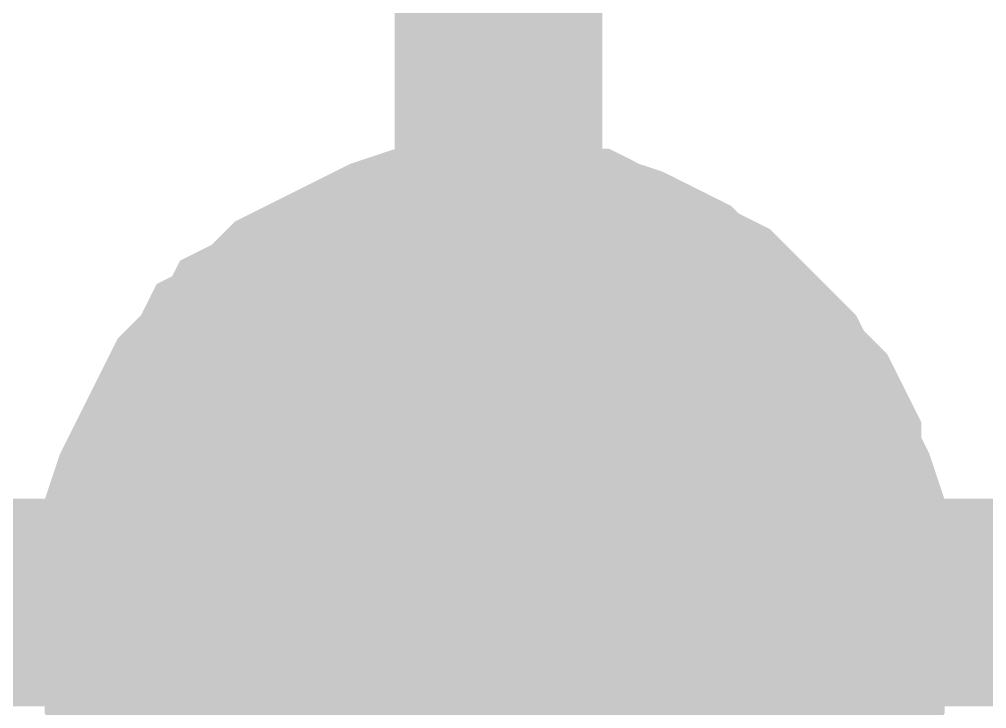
# Model space of a CAD drawing. Header units: inches. Extents: x 0 to 22.3, y 0 to 15.7.
# Drawn here: x 7.1732 to 7.2281, y 10.8934 to 10.9325 of the extents above; entities that cross this region are included whole.
import ezdxf

# ---------------------------------------------------------------- set-up
doc = ezdxf.new("R2010")
doc.units = ezdxf.units.IN
doc.header["$MEASUREMENT"] = 0
doc.layers.add('Sheet', color=255, linetype='Continuous')

msp = doc.modelspace()

# ---------------------------------------------------------------- linework, layer by layer
at = {"layer": 'Sheet'}
for points in [[(8.200272, 10.969668, 0.0118, 0.0118, 0), (8.200272, 10.899389, 0.0118, 0.0118, 0), (7.200379, 10.899389, 0.0118, 0.0118, 0), (6.200044, 10.899389, 0.0118, 0.0118, 0), (5.200151, 10.899389, 0.0118, 0.0118, 0), (4.200258, 10.899389, 0.0118, 0.0118, 0), (3.200365, 10.899389, 0.0118, 0.0118, 0), (2.20003, 10.899389, 0.0118, 0.0118, 0), (1.400381, 10.899389, 0.0118, 0.0118, 0), (1.400381, 11.399296, 0.0118, 0.0118, 0), (1.100236, 11.399296, 0.0118, 0.0118, 0)], [(7.200379, 11.099617, 0.0118, 0.0118, 0), (7.200379, 10.899389, 0.0118, 0.0118, 0)], [(7.180045, 10.899389, 0.0118, 0.0118, 0), (7.180045, 10.900273, 0.0118, 0.0118, 0), (7.180045, 10.901599, 0.0118, 0.0118, 0), (7.180487, 10.902483, 0.0118, 0.0118, 0), (7.180487, 10.903367, 0.0118, 0.0118, 0), (7.180487, 10.904251, 0.0118, 0.0118, 0), (7.180929, 10.905577, 0.0118, 0.0118, 0), (7.181371, 10.906461, 0.0118, 0.0118, 0), (7.181813, 10.907345, 0.0118, 0.0118, 0), (7.182255, 10.908229, 0.0118, 0.0118, 0), (7.182697, 10.909113, 0.0118, 0.0118, 0), (7.183139, 10.909997, 0.0118, 0.0118, 0), (7.183581, 10.910881, 0.0118, 0.0118, 0), (7.184023, 10.911323, 0.0118, 0.0118, 0), (7.184907, 10.912207, 0.0118, 0.0118, 0), (7.185349, 10.913091, 0.0118, 0.0118, 0), (7.186233, 10.913533, 0.0118, 0.0118, 0), (7.186675, 10.914417, 0.0118, 0.0118, 0), (7.187559, 10.914859, 0.0118, 0.0118, 0), (7.188444, 10.915743, 0.0118, 0.0118, 0), (7.188886, 10.916185, 0.0118, 0.0118, 0), (7.18977, 10.916627, 0.0118, 0.0118, 0), (7.190654, 10.917069, 0.0118, 0.0118, 0), (7.191538, 10.917511, 0.0118, 0.0118, 0), (7.192422, 10.917953, 0.0118, 0.0118, 0), (7.193306, 10.918395, 0.0118, 0.0118, 0), (7.19419, 10.918837, 0.0118, 0.0118, 0), (7.195516, 10.919279, 0.0118, 0.0118, 0), (7.1964, 10.919279, 0.0118, 0.0118, 0), (7.197284, 10.919279, 0.0118, 0.0118, 0), (7.198168, 10.919721, 0.0118, 0.0118, 0), (7.199495, 10.919721, 0.0118, 0.0118, 0), (7.200379, 10.919721, 0.0118, 0.0118, 0)], [(7.180045, 10.899389, 0.0118, 0.0118, 0), (7.180045, 10.900273, 0.0118, 0.0118, 0), (7.180045, 10.901599, 0.0118, 0.0118, 0), (7.180487, 10.902483, 0.0118, 0.0118, 0), (7.180487, 10.903367, 0.0118, 0.0118, 0), (7.180487, 10.904251, 0.0118, 0.0118, 0), (7.180929, 10.905577, 0.0118, 0.0118, 0), (7.181371, 10.906461, 0.0118, 0.0118, 0), (7.181813, 10.907345, 0.0118, 0.0118, 0), (7.182255, 10.908229, 0.0118, 0.0118, 0), (7.182697, 10.909113, 0.0118, 0.0118, 0), (7.183139, 10.909997, 0.0118, 0.0118, 0), (7.183581, 10.910881, 0.0118, 0.0118, 0), (7.184023, 10.911323, 0.0118, 0.0118, 0), (7.184907, 10.912207, 0.0118, 0.0118, 0), (7.185349, 10.913091, 0.0118, 0.0118, 0), (7.186233, 10.913533, 0.0118, 0.0118, 0), (7.186675, 10.914417, 0.0118, 0.0118, 0), (7.187559, 10.914859, 0.0118, 0.0118, 0), (7.188444, 10.915743, 0.0118, 0.0118, 0), (7.188886, 10.916185, 0.0118, 0.0118, 0), (7.18977, 10.916627, 0.0118, 0.0118, 0), (7.190654, 10.917069, 0.0118, 0.0118, 0), (7.191538, 10.917511, 0.0118, 0.0118, 0), (7.192422, 10.917953, 0.0118, 0.0118, 0), (7.193306, 10.918395, 0.0118, 0.0118, 0), (7.19419, 10.918837, 0.0118, 0.0118, 0), (7.195516, 10.919279, 0.0118, 0.0118, 0), (7.1964, 10.919279, 0.0118, 0.0118, 0), (7.197284, 10.919279, 0.0118, 0.0118, 0), (7.198168, 10.919721, 0.0118, 0.0118, 0), (7.199495, 10.919721, 0.0118, 0.0118, 0), (7.200379, 10.919721, 0.0118, 0.0118, 0)], [(7.180045, 10.899389, 0.0118, 0.0118, 0), (7.180045, 10.900273, 0.0118, 0.0118, 0), (7.180045, 10.901599, 0.0118, 0.0118, 0), (7.180487, 10.902483, 0.0118, 0.0118, 0), (7.180487, 10.903367, 0.0118, 0.0118, 0), (7.180487, 10.904251, 0.0118, 0.0118, 0), (7.180929, 10.905577, 0.0118, 0.0118, 0), (7.181371, 10.906461, 0.0118, 0.0118, 0), (7.181813, 10.907345, 0.0118, 0.0118, 0), (7.182255, 10.908229, 0.0118, 0.0118, 0), (7.182697, 10.909113, 0.0118, 0.0118, 0), (7.183139, 10.909997, 0.0118, 0.0118, 0), (7.183581, 10.910881, 0.0118, 0.0118, 0), (7.184023, 10.911323, 0.0118, 0.0118, 0), (7.184907, 10.912207, 0.0118, 0.0118, 0), (7.185349, 10.913091, 0.0118, 0.0118, 0), (7.186233, 10.913533, 0.0118, 0.0118, 0), (7.186675, 10.914417, 0.0118, 0.0118, 0), (7.187559, 10.914859, 0.0118, 0.0118, 0), (7.188444, 10.915743, 0.0118, 0.0118, 0), (7.188886, 10.916185, 0.0118, 0.0118, 0), (7.18977, 10.916627, 0.0118, 0.0118, 0), (7.190654, 10.917069, 0.0118, 0.0118, 0), (7.191538, 10.917511, 0.0118, 0.0118, 0), (7.192422, 10.917953, 0.0118, 0.0118, 0), (7.193306, 10.918395, 0.0118, 0.0118, 0), (7.19419, 10.918837, 0.0118, 0.0118, 0), (7.195516, 10.919279, 0.0118, 0.0118, 0), (7.1964, 10.919279, 0.0118, 0.0118, 0), (7.197284, 10.919279, 0.0118, 0.0118, 0), (7.198168, 10.919721, 0.0118, 0.0118, 0), (7.199495, 10.919721, 0.0118, 0.0118, 0), (7.200379, 10.919721, 0.0118, 0.0118, 0)], [(7.180045, 10.899389, 0.0118, 0.0118, 0), (7.180045, 10.900273, 0.0118, 0.0118, 0), (7.180045, 10.901599, 0.0118, 0.0118, 0), (7.180487, 10.902483, 0.0118, 0.0118, 0), (7.180487, 10.903367, 0.0118, 0.0118, 0), (7.180487, 10.904251, 0.0118, 0.0118, 0), (7.180929, 10.905577, 0.0118, 0.0118, 0), (7.181371, 10.906461, 0.0118, 0.0118, 0), (7.181813, 10.907345, 0.0118, 0.0118, 0), (7.182255, 10.908229, 0.0118, 0.0118, 0), (7.182697, 10.909113, 0.0118, 0.0118, 0), (7.183139, 10.909997, 0.0118, 0.0118, 0), (7.183581, 10.910881, 0.0118, 0.0118, 0), (7.184023, 10.911323, 0.0118, 0.0118, 0), (7.184907, 10.912207, 0.0118, 0.0118, 0), (7.185349, 10.913091, 0.0118, 0.0118, 0), (7.186233, 10.913533, 0.0118, 0.0118, 0), (7.186675, 10.914417, 0.0118, 0.0118, 0), (7.187559, 10.914859, 0.0118, 0.0118, 0), (7.188444, 10.915743, 0.0118, 0.0118, 0), (7.188886, 10.916185, 0.0118, 0.0118, 0), (7.18977, 10.916627, 0.0118, 0.0118, 0), (7.190654, 10.917069, 0.0118, 0.0118, 0), (7.191538, 10.917511, 0.0118, 0.0118, 0), (7.192422, 10.917953, 0.0118, 0.0118, 0), (7.193306, 10.918395, 0.0118, 0.0118, 0), (7.19419, 10.918837, 0.0118, 0.0118, 0), (7.195516, 10.919279, 0.0118, 0.0118, 0), (7.1964, 10.919279, 0.0118, 0.0118, 0), (7.197284, 10.919279, 0.0118, 0.0118, 0), (7.198168, 10.919721, 0.0118, 0.0118, 0), (7.199495, 10.919721, 0.0118, 0.0118, 0), (7.200379, 10.919721, 0.0118, 0.0118, 0)], [(7.200379, 10.919721, 0.0118, 0.0118, 0), (7.200379, 10.919721, 0.0118, 0.0118, 0)], [(7.200379, 10.919721, 0.0118, 0.0118, 0), (7.201263, 10.919721, 0.0118, 0.0118, 0), (7.202589, 10.919721, 0.0118, 0.0118, 0), (7.203473, 10.919279, 0.0118, 0.0118, 0), (7.204357, 10.919279, 0.0118, 0.0118, 0), (7.205241, 10.919279, 0.0118, 0.0118, 0), (7.206125, 10.918837, 0.0118, 0.0118, 0), (7.207451, 10.918395, 0.0118, 0.0118, 0), (7.208335, 10.917953, 0.0118, 0.0118, 0), (7.209219, 10.917511, 0.0118, 0.0118, 0), (7.210103, 10.917069, 0.0118, 0.0118, 0), (7.210546, 10.916627, 0.0118, 0.0118, 0), (7.21143, 10.916185, 0.0118, 0.0118, 0), (7.212314, 10.915743, 0.0118, 0.0118, 0), (7.213198, 10.914859, 0.0118, 0.0118, 0), (7.21364, 10.914417, 0.0118, 0.0118, 0), (7.214524, 10.913533, 0.0118, 0.0118, 0), (7.214966, 10.913091, 0.0118, 0.0118, 0), (7.21585, 10.912207, 0.0118, 0.0118, 0), (7.216292, 10.911323, 0.0118, 0.0118, 0), (7.216734, 10.910881, 0.0118, 0.0118, 0), (7.217618, 10.909997, 0.0118, 0.0118, 0), (7.21806, 10.909113, 0.0118, 0.0118, 0), (7.218502, 10.908229, 0.0118, 0.0118, 0), (7.218502, 10.907345, 0.0118, 0.0118, 0), (7.218944, 10.906461, 0.0118, 0.0118, 0), (7.219386, 10.905577, 0.0118, 0.0118, 0), (7.219828, 10.904251, 0.0118, 0.0118, 0), (7.219828, 10.903367, 0.0118, 0.0118, 0), (7.219828, 10.902483, 0.0118, 0.0118, 0), (7.22027, 10.901599, 0.0118, 0.0118, 0), (7.22027, 10.900273, 0.0118, 0.0118, 0), (7.22027, 10.899389, 0.0118, 0.0118, 0)], [(7.200379, 10.919721, 0.0118, 0.0118, 0), (7.200379, 10.919721, 0.0118, 0.0118, 0)], [(7.200379, 10.919721, 0.0118, 0.0118, 0), (7.201263, 10.919721, 0.0118, 0.0118, 0), (7.202589, 10.919721, 0.0118, 0.0118, 0), (7.203473, 10.919279, 0.0118, 0.0118, 0), (7.204357, 10.919279, 0.0118, 0.0118, 0), (7.205241, 10.919279, 0.0118, 0.0118, 0), (7.206125, 10.918837, 0.0118, 0.0118, 0), (7.207451, 10.918395, 0.0118, 0.0118, 0), (7.208335, 10.917953, 0.0118, 0.0118, 0), (7.209219, 10.917511, 0.0118, 0.0118, 0), (7.210103, 10.917069, 0.0118, 0.0118, 0), (7.210546, 10.916627, 0.0118, 0.0118, 0), (7.21143, 10.916185, 0.0118, 0.0118, 0), (7.212314, 10.915743, 0.0118, 0.0118, 0), (7.213198, 10.914859, 0.0118, 0.0118, 0), (7.21364, 10.914417, 0.0118, 0.0118, 0), (7.214524, 10.913533, 0.0118, 0.0118, 0), (7.214966, 10.913091, 0.0118, 0.0118, 0), (7.21585, 10.912207, 0.0118, 0.0118, 0), (7.216292, 10.911323, 0.0118, 0.0118, 0), (7.216734, 10.910881, 0.0118, 0.0118, 0), (7.217618, 10.909997, 0.0118, 0.0118, 0), (7.21806, 10.909113, 0.0118, 0.0118, 0), (7.218502, 10.908229, 0.0118, 0.0118, 0), (7.218502, 10.907345, 0.0118, 0.0118, 0), (7.218944, 10.906461, 0.0118, 0.0118, 0), (7.219386, 10.905577, 0.0118, 0.0118, 0), (7.219828, 10.904251, 0.0118, 0.0118, 0), (7.219828, 10.903367, 0.0118, 0.0118, 0), (7.219828, 10.902483, 0.0118, 0.0118, 0), (7.22027, 10.901599, 0.0118, 0.0118, 0), (7.22027, 10.900273, 0.0118, 0.0118, 0), (7.22027, 10.899389, 0.0118, 0.0118, 0)], [(7.200379, 10.919721, 0.0118, 0.0118, 0), (7.200379, 10.919721, 0.0118, 0.0118, 0)], [(7.200379, 10.919721, 0.0118, 0.0118, 0), (7.201263, 10.919721, 0.0118, 0.0118, 0), (7.202589, 10.919721, 0.0118, 0.0118, 0), (7.203473, 10.919279, 0.0118, 0.0118, 0), (7.204357, 10.919279, 0.0118, 0.0118, 0), (7.205241, 10.919279, 0.0118, 0.0118, 0), (7.206125, 10.918837, 0.0118, 0.0118, 0), (7.207451, 10.918395, 0.0118, 0.0118, 0), (7.208335, 10.917953, 0.0118, 0.0118, 0), (7.209219, 10.917511, 0.0118, 0.0118, 0), (7.210103, 10.917069, 0.0118, 0.0118, 0), (7.210546, 10.916627, 0.0118, 0.0118, 0), (7.21143, 10.916185, 0.0118, 0.0118, 0), (7.212314, 10.915743, 0.0118, 0.0118, 0), (7.213198, 10.914859, 0.0118, 0.0118, 0), (7.21364, 10.914417, 0.0118, 0.0118, 0), (7.214524, 10.913533, 0.0118, 0.0118, 0), (7.214966, 10.913091, 0.0118, 0.0118, 0), (7.21585, 10.912207, 0.0118, 0.0118, 0), (7.216292, 10.911323, 0.0118, 0.0118, 0), (7.216734, 10.910881, 0.0118, 0.0118, 0), (7.217618, 10.909997, 0.0118, 0.0118, 0), (7.21806, 10.909113, 0.0118, 0.0118, 0), (7.218502, 10.908229, 0.0118, 0.0118, 0), (7.218502, 10.907345, 0.0118, 0.0118, 0), (7.218944, 10.906461, 0.0118, 0.0118, 0), (7.219386, 10.905577, 0.0118, 0.0118, 0), (7.219828, 10.904251, 0.0118, 0.0118, 0), (7.219828, 10.903367, 0.0118, 0.0118, 0), (7.219828, 10.902483, 0.0118, 0.0118, 0), (7.22027, 10.901599, 0.0118, 0.0118, 0), (7.22027, 10.900273, 0.0118, 0.0118, 0), (7.22027, 10.899389, 0.0118, 0.0118, 0)], [(7.200379, 10.919721, 0.0118, 0.0118, 0), (7.200379, 10.919721, 0.0118, 0.0118, 0)], [(7.200379, 10.919721, 0.0118, 0.0118, 0), (7.201263, 10.919721, 0.0118, 0.0118, 0), (7.202589, 10.919721, 0.0118, 0.0118, 0), (7.203473, 10.919279, 0.0118, 0.0118, 0), (7.204357, 10.919279, 0.0118, 0.0118, 0), (7.205241, 10.919279, 0.0118, 0.0118, 0), (7.206125, 10.918837, 0.0118, 0.0118, 0), (7.207451, 10.918395, 0.0118, 0.0118, 0), (7.208335, 10.917953, 0.0118, 0.0118, 0), (7.209219, 10.917511, 0.0118, 0.0118, 0), (7.210103, 10.917069, 0.0118, 0.0118, 0), (7.210546, 10.916627, 0.0118, 0.0118, 0), (7.21143, 10.916185, 0.0118, 0.0118, 0), (7.212314, 10.915743, 0.0118, 0.0118, 0), (7.213198, 10.914859, 0.0118, 0.0118, 0), (7.21364, 10.914417, 0.0118, 0.0118, 0), (7.214524, 10.913533, 0.0118, 0.0118, 0), (7.214966, 10.913091, 0.0118, 0.0118, 0), (7.21585, 10.912207, 0.0118, 0.0118, 0), (7.216292, 10.911323, 0.0118, 0.0118, 0), (7.216734, 10.910881, 0.0118, 0.0118, 0), (7.217618, 10.909997, 0.0118, 0.0118, 0), (7.21806, 10.909113, 0.0118, 0.0118, 0), (7.218502, 10.908229, 0.0118, 0.0118, 0), (7.218502, 10.907345, 0.0118, 0.0118, 0), (7.218944, 10.906461, 0.0118, 0.0118, 0), (7.219386, 10.905577, 0.0118, 0.0118, 0), (7.219828, 10.904251, 0.0118, 0.0118, 0), (7.219828, 10.903367, 0.0118, 0.0118, 0), (7.219828, 10.902483, 0.0118, 0.0118, 0), (7.22027, 10.901599, 0.0118, 0.0118, 0), (7.22027, 10.900273, 0.0118, 0.0118, 0), (7.22027, 10.899389, 0.0118, 0.0118, 0)], [(7.180045, 10.899389, 0.0039, 0.0039, 0), (7.180045, 10.900273, 0.0039, 0.0039, 0), (7.180045, 10.901599, 0.0039, 0.0039, 0), (7.180487, 10.902483, 0.0039, 0.0039, 0), (7.180487, 10.903367, 0.0039, 0.0039, 0), (7.180487, 10.904251, 0.0039, 0.0039, 0), (7.180929, 10.905577, 0.0039, 0.0039, 0), (7.181371, 10.906461, 0.0039, 0.0039, 0), (7.181813, 10.907345, 0.0039, 0.0039, 0), (7.182255, 10.908229, 0.0039, 0.0039, 0), (7.182697, 10.909113, 0.0039, 0.0039, 0), (7.183139, 10.909997, 0.0039, 0.0039, 0), (7.183581, 10.910881, 0.0039, 0.0039, 0), (7.184023, 10.911323, 0.0039, 0.0039, 0), (7.184907, 10.912207, 0.0039, 0.0039, 0), (7.185349, 10.913091, 0.0039, 0.0039, 0), (7.186233, 10.913533, 0.0039, 0.0039, 0), (7.186675, 10.914417, 0.0039, 0.0039, 0), (7.187559, 10.914859, 0.0039, 0.0039, 0), (7.188444, 10.915743, 0.0039, 0.0039, 0), (7.188886, 10.916185, 0.0039, 0.0039, 0), (7.18977, 10.916627, 0.0039, 0.0039, 0), (7.190654, 10.917069, 0.0039, 0.0039, 0), (7.191538, 10.917511, 0.0039, 0.0039, 0), (7.192422, 10.917953, 0.0039, 0.0039, 0), (7.193306, 10.918395, 0.0039, 0.0039, 0), (7.19419, 10.918837, 0.0039, 0.0039, 0), (7.195516, 10.919279, 0.0039, 0.0039, 0), (7.1964, 10.919279, 0.0039, 0.0039, 0), (7.197284, 10.919279, 0.0039, 0.0039, 0), (7.198168, 10.919721, 0.0039, 0.0039, 0), (7.199495, 10.919721, 0.0039, 0.0039, 0), (7.200379, 10.919721, 0.0039, 0.0039, 0)], [(7.180045, 10.899389, 0.0039, 0.0039, 0), (7.180045, 10.900273, 0.0039, 0.0039, 0), (7.180045, 10.901599, 0.0039, 0.0039, 0), (7.180487, 10.902483, 0.0039, 0.0039, 0), (7.180487, 10.903367, 0.0039, 0.0039, 0), (7.180487, 10.904251, 0.0039, 0.0039, 0), (7.180929, 10.905577, 0.0039, 0.0039, 0), (7.181371, 10.906461, 0.0039, 0.0039, 0), (7.181813, 10.907345, 0.0039, 0.0039, 0), (7.182255, 10.908229, 0.0039, 0.0039, 0), (7.182697, 10.909113, 0.0039, 0.0039, 0), (7.183139, 10.909997, 0.0039, 0.0039, 0), (7.183581, 10.910881, 0.0039, 0.0039, 0), (7.184023, 10.911323, 0.0039, 0.0039, 0), (7.184907, 10.912207, 0.0039, 0.0039, 0), (7.185349, 10.913091, 0.0039, 0.0039, 0), (7.186233, 10.913533, 0.0039, 0.0039, 0), (7.186675, 10.914417, 0.0039, 0.0039, 0), (7.187559, 10.914859, 0.0039, 0.0039, 0), (7.188444, 10.915743, 0.0039, 0.0039, 0), (7.188886, 10.916185, 0.0039, 0.0039, 0), (7.18977, 10.916627, 0.0039, 0.0039, 0), (7.190654, 10.917069, 0.0039, 0.0039, 0), (7.191538, 10.917511, 0.0039, 0.0039, 0), (7.192422, 10.917953, 0.0039, 0.0039, 0), (7.193306, 10.918395, 0.0039, 0.0039, 0), (7.19419, 10.918837, 0.0039, 0.0039, 0), (7.195516, 10.919279, 0.0039, 0.0039, 0), (7.1964, 10.919279, 0.0039, 0.0039, 0), (7.197284, 10.919279, 0.0039, 0.0039, 0), (7.198168, 10.919721, 0.0039, 0.0039, 0), (7.199495, 10.919721, 0.0039, 0.0039, 0), (7.200379, 10.919721, 0.0039, 0.0039, 0)], [(7.180045, 10.899389, 0.0039, 0.0039, 0), (7.180045, 10.900273, 0.0039, 0.0039, 0), (7.180045, 10.901599, 0.0039, 0.0039, 0), (7.180487, 10.902483, 0.0039, 0.0039, 0), (7.180487, 10.903367, 0.0039, 0.0039, 0), (7.180487, 10.904251, 0.0039, 0.0039, 0), (7.180929, 10.905577, 0.0039, 0.0039, 0), (7.181371, 10.906461, 0.0039, 0.0039, 0), (7.181813, 10.907345, 0.0039, 0.0039, 0), (7.182255, 10.908229, 0.0039, 0.0039, 0), (7.182697, 10.909113, 0.0039, 0.0039, 0), (7.183139, 10.909997, 0.0039, 0.0039, 0), (7.183581, 10.910881, 0.0039, 0.0039, 0), (7.184023, 10.911323, 0.0039, 0.0039, 0), (7.184907, 10.912207, 0.0039, 0.0039, 0), (7.185349, 10.913091, 0.0039, 0.0039, 0), (7.186233, 10.913533, 0.0039, 0.0039, 0), (7.186675, 10.914417, 0.0039, 0.0039, 0), (7.187559, 10.914859, 0.0039, 0.0039, 0), (7.188444, 10.915743, 0.0039, 0.0039, 0), (7.188886, 10.916185, 0.0039, 0.0039, 0), (7.18977, 10.916627, 0.0039, 0.0039, 0), (7.190654, 10.917069, 0.0039, 0.0039, 0), (7.191538, 10.917511, 0.0039, 0.0039, 0), (7.192422, 10.917953, 0.0039, 0.0039, 0), (7.193306, 10.918395, 0.0039, 0.0039, 0), (7.19419, 10.918837, 0.0039, 0.0039, 0), (7.195516, 10.919279, 0.0039, 0.0039, 0), (7.1964, 10.919279, 0.0039, 0.0039, 0), (7.197284, 10.919279, 0.0039, 0.0039, 0), (7.198168, 10.919721, 0.0039, 0.0039, 0), (7.199495, 10.919721, 0.0039, 0.0039, 0), (7.200379, 10.919721, 0.0039, 0.0039, 0)], [(7.180045, 10.899389, 0.0039, 0.0039, 0), (7.180045, 10.900273, 0.0039, 0.0039, 0), (7.180045, 10.901599, 0.0039, 0.0039, 0), (7.180487, 10.902483, 0.0039, 0.0039, 0), (7.180487, 10.903367, 0.0039, 0.0039, 0), (7.180487, 10.904251, 0.0039, 0.0039, 0), (7.180929, 10.905577, 0.0039, 0.0039, 0), (7.181371, 10.906461, 0.0039, 0.0039, 0), (7.181813, 10.907345, 0.0039, 0.0039, 0), (7.182255, 10.908229, 0.0039, 0.0039, 0), (7.182697, 10.909113, 0.0039, 0.0039, 0), (7.183139, 10.909997, 0.0039, 0.0039, 0), (7.183581, 10.910881, 0.0039, 0.0039, 0), (7.184023, 10.911323, 0.0039, 0.0039, 0), (7.184907, 10.912207, 0.0039, 0.0039, 0), (7.185349, 10.913091, 0.0039, 0.0039, 0), (7.186233, 10.913533, 0.0039, 0.0039, 0), (7.186675, 10.914417, 0.0039, 0.0039, 0), (7.187559, 10.914859, 0.0039, 0.0039, 0), (7.188444, 10.915743, 0.0039, 0.0039, 0), (7.188886, 10.916185, 0.0039, 0.0039, 0), (7.18977, 10.916627, 0.0039, 0.0039, 0), (7.190654, 10.917069, 0.0039, 0.0039, 0), (7.191538, 10.917511, 0.0039, 0.0039, 0), (7.192422, 10.917953, 0.0039, 0.0039, 0), (7.193306, 10.918395, 0.0039, 0.0039, 0), (7.19419, 10.918837, 0.0039, 0.0039, 0), (7.195516, 10.919279, 0.0039, 0.0039, 0), (7.1964, 10.919279, 0.0039, 0.0039, 0), (7.197284, 10.919279, 0.0039, 0.0039, 0), (7.198168, 10.919721, 0.0039, 0.0039, 0), (7.199495, 10.919721, 0.0039, 0.0039, 0), (7.200379, 10.919721, 0.0039, 0.0039, 0)], [(7.200379, 10.919721, 0.0039, 0.0039, 0), (7.200379, 10.919721, 0.0039, 0.0039, 0)], [(7.200379, 10.919721, 0.0039, 0.0039, 0), (7.201263, 10.919721, 0.0039, 0.0039, 0), (7.202589, 10.919721, 0.0039, 0.0039, 0), (7.203473, 10.919279, 0.0039, 0.0039, 0), (7.204357, 10.919279, 0.0039, 0.0039, 0), (7.205241, 10.919279, 0.0039, 0.0039, 0), (7.206125, 10.918837, 0.0039, 0.0039, 0), (7.207451, 10.918395, 0.0039, 0.0039, 0), (7.208335, 10.917953, 0.0039, 0.0039, 0), (7.209219, 10.917511, 0.0039, 0.0039, 0), (7.210103, 10.917069, 0.0039, 0.0039, 0), (7.210546, 10.916627, 0.0039, 0.0039, 0), (7.21143, 10.916185, 0.0039, 0.0039, 0), (7.212314, 10.915743, 0.0039, 0.0039, 0), (7.213198, 10.914859, 0.0039, 0.0039, 0), (7.21364, 10.914417, 0.0039, 0.0039, 0), (7.214524, 10.913533, 0.0039, 0.0039, 0), (7.214966, 10.913091, 0.0039, 0.0039, 0), (7.21585, 10.912207, 0.0039, 0.0039, 0), (7.216292, 10.911323, 0.0039, 0.0039, 0), (7.216734, 10.910881, 0.0039, 0.0039, 0), (7.217618, 10.909997, 0.0039, 0.0039, 0), (7.21806, 10.909113, 0.0039, 0.0039, 0), (7.218502, 10.908229, 0.0039, 0.0039, 0), (7.218502, 10.907345, 0.0039, 0.0039, 0), (7.218944, 10.906461, 0.0039, 0.0039, 0), (7.219386, 10.905577, 0.0039, 0.0039, 0), (7.219828, 10.904251, 0.0039, 0.0039, 0), (7.219828, 10.903367, 0.0039, 0.0039, 0), (7.219828, 10.902483, 0.0039, 0.0039, 0), (7.22027, 10.901599, 0.0039, 0.0039, 0), (7.22027, 10.900273, 0.0039, 0.0039, 0), (7.22027, 10.899389, 0.0039, 0.0039, 0)], [(7.200379, 10.919721, 0.0039, 0.0039, 0), (7.200379, 10.919721, 0.0039, 0.0039, 0)], [(7.200379, 10.919721, 0.0039, 0.0039, 0), (7.201263, 10.919721, 0.0039, 0.0039, 0), (7.202589, 10.919721, 0.0039, 0.0039, 0), (7.203473, 10.919279, 0.0039, 0.0039, 0), (7.204357, 10.919279, 0.0039, 0.0039, 0), (7.205241, 10.919279, 0.0039, 0.0039, 0), (7.206125, 10.918837, 0.0039, 0.0039, 0), (7.207451, 10.918395, 0.0039, 0.0039, 0), (7.208335, 10.917953, 0.0039, 0.0039, 0), (7.209219, 10.917511, 0.0039, 0.0039, 0), (7.210103, 10.917069, 0.0039, 0.0039, 0), (7.210546, 10.916627, 0.0039, 0.0039, 0), (7.21143, 10.916185, 0.0039, 0.0039, 0), (7.212314, 10.915743, 0.0039, 0.0039, 0), (7.213198, 10.914859, 0.0039, 0.0039, 0), (7.21364, 10.914417, 0.0039, 0.0039, 0), (7.214524, 10.913533, 0.0039, 0.0039, 0), (7.214966, 10.913091, 0.0039, 0.0039, 0), (7.21585, 10.912207, 0.0039, 0.0039, 0), (7.216292, 10.911323, 0.0039, 0.0039, 0), (7.216734, 10.910881, 0.0039, 0.0039, 0), (7.217618, 10.909997, 0.0039, 0.0039, 0), (7.21806, 10.909113, 0.0039, 0.0039, 0), (7.218502, 10.908229, 0.0039, 0.0039, 0), (7.218502, 10.907345, 0.0039, 0.0039, 0), (7.218944, 10.906461, 0.0039, 0.0039, 0), (7.219386, 10.905577, 0.0039, 0.0039, 0), (7.219828, 10.904251, 0.0039, 0.0039, 0), (7.219828, 10.903367, 0.0039, 0.0039, 0), (7.219828, 10.902483, 0.0039, 0.0039, 0), (7.22027, 10.901599, 0.0039, 0.0039, 0), (7.22027, 10.900273, 0.0039, 0.0039, 0), (7.22027, 10.899389, 0.0039, 0.0039, 0)], [(7.200379, 10.919721, 0.0039, 0.0039, 0), (7.200379, 10.919721, 0.0039, 0.0039, 0)], [(7.200379, 10.919721, 0.0039, 0.0039, 0), (7.201263, 10.919721, 0.0039, 0.0039, 0), (7.202589, 10.919721, 0.0039, 0.0039, 0), (7.203473, 10.919279, 0.0039, 0.0039, 0), (7.204357, 10.919279, 0.0039, 0.0039, 0), (7.205241, 10.919279, 0.0039, 0.0039, 0), (7.206125, 10.918837, 0.0039, 0.0039, 0), (7.207451, 10.918395, 0.0039, 0.0039, 0), (7.208335, 10.917953, 0.0039, 0.0039, 0), (7.209219, 10.917511, 0.0039, 0.0039, 0), (7.210103, 10.917069, 0.0039, 0.0039, 0), (7.210546, 10.916627, 0.0039, 0.0039, 0), (7.21143, 10.916185, 0.0039, 0.0039, 0), (7.212314, 10.915743, 0.0039, 0.0039, 0), (7.213198, 10.914859, 0.0039, 0.0039, 0), (7.21364, 10.914417, 0.0039, 0.0039, 0), (7.214524, 10.913533, 0.0039, 0.0039, 0), (7.214966, 10.913091, 0.0039, 0.0039, 0), (7.21585, 10.912207, 0.0039, 0.0039, 0), (7.216292, 10.911323, 0.0039, 0.0039, 0), (7.216734, 10.910881, 0.0039, 0.0039, 0), (7.217618, 10.909997, 0.0039, 0.0039, 0), (7.21806, 10.909113, 0.0039, 0.0039, 0), (7.218502, 10.908229, 0.0039, 0.0039, 0), (7.218502, 10.907345, 0.0039, 0.0039, 0), (7.218944, 10.906461, 0.0039, 0.0039, 0), (7.219386, 10.905577, 0.0039, 0.0039, 0), (7.219828, 10.904251, 0.0039, 0.0039, 0), (7.219828, 10.903367, 0.0039, 0.0039, 0), (7.219828, 10.902483, 0.0039, 0.0039, 0), (7.22027, 10.901599, 0.0039, 0.0039, 0), (7.22027, 10.900273, 0.0039, 0.0039, 0), (7.22027, 10.899389, 0.0039, 0.0039, 0)], [(7.200379, 10.919721, 0.0039, 0.0039, 0), (7.200379, 10.919721, 0.0039, 0.0039, 0)], [(7.200379, 10.919721, 0.0039, 0.0039, 0), (7.201263, 10.919721, 0.0039, 0.0039, 0), (7.202589, 10.919721, 0.0039, 0.0039, 0), (7.203473, 10.919279, 0.0039, 0.0039, 0), (7.204357, 10.919279, 0.0039, 0.0039, 0), (7.205241, 10.919279, 0.0039, 0.0039, 0), (7.206125, 10.918837, 0.0039, 0.0039, 0), (7.207451, 10.918395, 0.0039, 0.0039, 0), (7.208335, 10.917953, 0.0039, 0.0039, 0), (7.209219, 10.917511, 0.0039, 0.0039, 0), (7.210103, 10.917069, 0.0039, 0.0039, 0), (7.210546, 10.916627, 0.0039, 0.0039, 0), (7.21143, 10.916185, 0.0039, 0.0039, 0), (7.212314, 10.915743, 0.0039, 0.0039, 0), (7.213198, 10.914859, 0.0039, 0.0039, 0), (7.21364, 10.914417, 0.0039, 0.0039, 0), (7.214524, 10.913533, 0.0039, 0.0039, 0), (7.214966, 10.913091, 0.0039, 0.0039, 0), (7.21585, 10.912207, 0.0039, 0.0039, 0), (7.216292, 10.911323, 0.0039, 0.0039, 0), (7.216734, 10.910881, 0.0039, 0.0039, 0), (7.217618, 10.909997, 0.0039, 0.0039, 0), (7.21806, 10.909113, 0.0039, 0.0039, 0), (7.218502, 10.908229, 0.0039, 0.0039, 0), (7.218502, 10.907345, 0.0039, 0.0039, 0), (7.218944, 10.906461, 0.0039, 0.0039, 0), (7.219386, 10.905577, 0.0039, 0.0039, 0), (7.219828, 10.904251, 0.0039, 0.0039, 0), (7.219828, 10.903367, 0.0039, 0.0039, 0), (7.219828, 10.902483, 0.0039, 0.0039, 0), (7.22027, 10.901599, 0.0039, 0.0039, 0), (7.22027, 10.900273, 0.0039, 0.0039, 0), (7.22027, 10.899389, 0.0039, 0.0039, 0)], [(7.184023, 10.887455, 0.0118, 0.0118, 0), (7.183581, 10.888339, 0.0118, 0.0118, 0), (7.183139, 10.889223, 0.0118, 0.0118, 0), (7.182697, 10.889665, 0.0118, 0.0118, 0), (7.182255, 10.890549, 0.0118, 0.0118, 0), (7.181813, 10.891433, 0.0118, 0.0118, 0), (7.181371, 10.892317, 0.0118, 0.0118, 0), (7.180929, 10.893643, 0.0118, 0.0118, 0), (7.180487, 10.894527, 0.0118, 0.0118, 0), (7.180487, 10.895411, 0.0118, 0.0118, 0), (7.180487, 10.896295, 0.0118, 0.0118, 0), (7.180045, 10.897179, 0.0118, 0.0118, 0), (7.180045, 10.898505, 0.0118, 0.0118, 0), (7.180045, 10.899389, 0.0118, 0.0118, 0)], [(7.180045, 10.899389, 0.0118, 0.0118, 0), (7.180045, 10.899389, 0.0118, 0.0118, 0)], [(7.184023, 10.887455, 0.0118, 0.0118, 0), (7.183581, 10.888339, 0.0118, 0.0118, 0), (7.183139, 10.889223, 0.0118, 0.0118, 0), (7.182697, 10.889665, 0.0118, 0.0118, 0), (7.182255, 10.890549, 0.0118, 0.0118, 0), (7.181813, 10.891433, 0.0118, 0.0118, 0), (7.181371, 10.892317, 0.0118, 0.0118, 0), (7.180929, 10.893643, 0.0118, 0.0118, 0), (7.180487, 10.894527, 0.0118, 0.0118, 0), (7.180487, 10.895411, 0.0118, 0.0118, 0), (7.180487, 10.896295, 0.0118, 0.0118, 0), (7.180045, 10.897179, 0.0118, 0.0118, 0), (7.180045, 10.898505, 0.0118, 0.0118, 0), (7.180045, 10.899389, 0.0118, 0.0118, 0)], [(7.180045, 10.899389, 0.0118, 0.0118, 0), (7.180045, 10.899389, 0.0118, 0.0118, 0)], [(7.184023, 10.887455, 0.0118, 0.0118, 0), (7.183581, 10.888339, 0.0118, 0.0118, 0), (7.183139, 10.889223, 0.0118, 0.0118, 0), (7.182697, 10.889665, 0.0118, 0.0118, 0), (7.182255, 10.890549, 0.0118, 0.0118, 0), (7.181813, 10.891433, 0.0118, 0.0118, 0), (7.181371, 10.892317, 0.0118, 0.0118, 0), (7.180929, 10.893643, 0.0118, 0.0118, 0), (7.180487, 10.894527, 0.0118, 0.0118, 0), (7.180487, 10.895411, 0.0118, 0.0118, 0), (7.180487, 10.896295, 0.0118, 0.0118, 0), (7.180045, 10.897179, 0.0118, 0.0118, 0), (7.180045, 10.898505, 0.0118, 0.0118, 0), (7.180045, 10.899389, 0.0118, 0.0118, 0)], [(7.180045, 10.899389, 0.0118, 0.0118, 0), (7.180045, 10.899389, 0.0118, 0.0118, 0)], [(7.184023, 10.887455, 0.0118, 0.0118, 0), (7.183581, 10.888339, 0.0118, 0.0118, 0), (7.183139, 10.889223, 0.0118, 0.0118, 0), (7.182697, 10.889665, 0.0118, 0.0118, 0), (7.182255, 10.890549, 0.0118, 0.0118, 0), (7.181813, 10.891433, 0.0118, 0.0118, 0), (7.181371, 10.892317, 0.0118, 0.0118, 0), (7.180929, 10.893643, 0.0118, 0.0118, 0), (7.180487, 10.894527, 0.0118, 0.0118, 0), (7.180487, 10.895411, 0.0118, 0.0118, 0), (7.180487, 10.896295, 0.0118, 0.0118, 0), (7.180045, 10.897179, 0.0118, 0.0118, 0), (7.180045, 10.898505, 0.0118, 0.0118, 0), (7.180045, 10.899389, 0.0118, 0.0118, 0)], [(7.180045, 10.899389, 0.0118, 0.0118, 0), (7.180045, 10.899389, 0.0118, 0.0118, 0)], [(7.22027, 10.899389, 0.0118, 0.0118, 0), (7.22027, 10.898505, 0.0118, 0.0118, 0), (7.22027, 10.897179, 0.0118, 0.0118, 0), (7.219828, 10.896295, 0.0118, 0.0118, 0), (7.219828, 10.895411, 0.0118, 0.0118, 0), (7.219828, 10.894527, 0.0118, 0.0118, 0), (7.219386, 10.893643, 0.0118, 0.0118, 0), (7.218944, 10.892317, 0.0118, 0.0118, 0), (7.218502, 10.891433, 0.0118, 0.0118, 0), (7.218502, 10.890549, 0.0118, 0.0118, 0), (7.21806, 10.889665, 0.0118, 0.0118, 0), (7.217618, 10.889223, 0.0118, 0.0118, 0), (7.216734, 10.888339, 0.0118, 0.0118, 0), (7.216292, 10.887455, 0.0118, 0.0118, 0)], [(7.22027, 10.899389, 0.0118, 0.0118, 0), (7.22027, 10.898505, 0.0118, 0.0118, 0), (7.22027, 10.897179, 0.0118, 0.0118, 0), (7.219828, 10.896295, 0.0118, 0.0118, 0), (7.219828, 10.895411, 0.0118, 0.0118, 0), (7.219828, 10.894527, 0.0118, 0.0118, 0), (7.219386, 10.893643, 0.0118, 0.0118, 0), (7.218944, 10.892317, 0.0118, 0.0118, 0), (7.218502, 10.891433, 0.0118, 0.0118, 0), (7.218502, 10.890549, 0.0118, 0.0118, 0), (7.21806, 10.889665, 0.0118, 0.0118, 0), (7.217618, 10.889223, 0.0118, 0.0118, 0), (7.216734, 10.888339, 0.0118, 0.0118, 0), (7.216292, 10.887455, 0.0118, 0.0118, 0)], [(7.22027, 10.899389, 0.0118, 0.0118, 0), (7.22027, 10.898505, 0.0118, 0.0118, 0), (7.22027, 10.897179, 0.0118, 0.0118, 0), (7.219828, 10.896295, 0.0118, 0.0118, 0), (7.219828, 10.895411, 0.0118, 0.0118, 0), (7.219828, 10.894527, 0.0118, 0.0118, 0), (7.219386, 10.893643, 0.0118, 0.0118, 0), (7.218944, 10.892317, 0.0118, 0.0118, 0), (7.218502, 10.891433, 0.0118, 0.0118, 0), (7.218502, 10.890549, 0.0118, 0.0118, 0), (7.21806, 10.889665, 0.0118, 0.0118, 0), (7.217618, 10.889223, 0.0118, 0.0118, 0), (7.216734, 10.888339, 0.0118, 0.0118, 0), (7.216292, 10.887455, 0.0118, 0.0118, 0)], [(7.22027, 10.899389, 0.0118, 0.0118, 0), (7.22027, 10.898505, 0.0118, 0.0118, 0), (7.22027, 10.897179, 0.0118, 0.0118, 0), (7.219828, 10.896295, 0.0118, 0.0118, 0), (7.219828, 10.895411, 0.0118, 0.0118, 0), (7.219828, 10.894527, 0.0118, 0.0118, 0), (7.219386, 10.893643, 0.0118, 0.0118, 0), (7.218944, 10.892317, 0.0118, 0.0118, 0), (7.218502, 10.891433, 0.0118, 0.0118, 0), (7.218502, 10.890549, 0.0118, 0.0118, 0), (7.21806, 10.889665, 0.0118, 0.0118, 0), (7.217618, 10.889223, 0.0118, 0.0118, 0), (7.216734, 10.888339, 0.0118, 0.0118, 0), (7.216292, 10.887455, 0.0118, 0.0118, 0)], [(7.22027, 10.899389, 0.0118, 0.0118, 0), (7.22027, 10.899389, 0.0118, 0.0118, 0), (7.22027, 10.899389, 0.0118, 0.0118, 0), (7.22027, 10.899389, 0.0118, 0.0118, 0), (7.22027, 10.899389, 0.0118, 0.0118, 0), (7.22027, 10.899389, 0.0118, 0.0118, 0), (7.22027, 10.899389, 0.0118, 0.0118, 0), (7.22027, 10.899389, 0.0118, 0.0118, 0), (7.22027, 10.899389, 0.0118, 0.0118, 0), (7.22027, 10.899389, 0.0118, 0.0118, 0), (7.22027, 10.899389, 0.0118, 0.0118, 0), (7.22027, 10.899389, 0.0118, 0.0118, 0), (7.22027, 10.899389, 0.0118, 0.0118, 0), (7.22027, 10.899389, 0.0118, 0.0118, 0), (7.22027, 10.899389, 0.0118, 0.0118, 0), (7.22027, 10.899389, 0.0118, 0.0118, 0), (7.22027, 10.899389, 0.0118, 0.0118, 0), (7.22027, 10.899389, 0.0118, 0.0118, 0), (7.22027, 10.899389, 0.0118, 0.0118, 0), (7.22027, 10.899389, 0.0118, 0.0118, 0), (7.22027, 10.899389, 0.0118, 0.0118, 0), (7.22027, 10.899389, 0.0118, 0.0118, 0), (7.22027, 10.899389, 0.0118, 0.0118, 0), (7.22027, 10.899389, 0.0118, 0.0118, 0), (7.22027, 10.899389, 0.0118, 0.0118, 0), (7.22027, 10.899389, 0.0118, 0.0118, 0), (7.22027, 10.899389, 0.0118, 0.0118, 0), (7.22027, 10.899389, 0.0118, 0.0118, 0), (7.22027, 10.899389, 0.0118, 0.0118, 0), (7.22027, 10.899389, 0.0118, 0.0118, 0), (7.22027, 10.899389, 0.0118, 0.0118, 0), (7.22027, 10.899389, 0.0118, 0.0118, 0), (7.22027, 10.899389, 0.0118, 0.0118, 0)], [(7.22027, 10.899389, 0.0118, 0.0118, 0), (7.22027, 10.899389, 0.0118, 0.0118, 0)], [(7.22027, 10.899389, 0.0118, 0.0118, 0), (7.22027, 10.899389, 0.0118, 0.0118, 0), (7.22027, 10.899389, 0.0118, 0.0118, 0), (7.22027, 10.899389, 0.0118, 0.0118, 0), (7.22027, 10.899389, 0.0118, 0.0118, 0), (7.22027, 10.899389, 0.0118, 0.0118, 0), (7.22027, 10.899389, 0.0118, 0.0118, 0), (7.22027, 10.899389, 0.0118, 0.0118, 0), (7.22027, 10.899389, 0.0118, 0.0118, 0), (7.22027, 10.899389, 0.0118, 0.0118, 0), (7.22027, 10.899389, 0.0118, 0.0118, 0), (7.22027, 10.899389, 0.0118, 0.0118, 0), (7.22027, 10.899389, 0.0118, 0.0118, 0), (7.22027, 10.899389, 0.0118, 0.0118, 0), (7.22027, 10.899389, 0.0118, 0.0118, 0), (7.22027, 10.899389, 0.0118, 0.0118, 0), (7.22027, 10.899389, 0.0118, 0.0118, 0), (7.22027, 10.899389, 0.0118, 0.0118, 0), (7.22027, 10.899389, 0.0118, 0.0118, 0), (7.22027, 10.899389, 0.0118, 0.0118, 0), (7.22027, 10.899389, 0.0118, 0.0118, 0), (7.22027, 10.899389, 0.0118, 0.0118, 0), (7.22027, 10.899389, 0.0118, 0.0118, 0), (7.22027, 10.899389, 0.0118, 0.0118, 0), (7.22027, 10.899389, 0.0118, 0.0118, 0), (7.22027, 10.899389, 0.0118, 0.0118, 0), (7.22027, 10.899389, 0.0118, 0.0118, 0), (7.22027, 10.899389, 0.0118, 0.0118, 0), (7.22027, 10.899389, 0.0118, 0.0118, 0), (7.22027, 10.899389, 0.0118, 0.0118, 0), (7.22027, 10.899389, 0.0118, 0.0118, 0), (7.22027, 10.899389, 0.0118, 0.0118, 0), (7.22027, 10.899389, 0.0118, 0.0118, 0)], [(7.22027, 10.899389, 0.0118, 0.0118, 0), (7.22027, 10.899389, 0.0118, 0.0118, 0)], [(7.22027, 10.899389, 0.0118, 0.0118, 0), (7.22027, 10.899389, 0.0118, 0.0118, 0), (7.22027, 10.899389, 0.0118, 0.0118, 0), (7.22027, 10.899389, 0.0118, 0.0118, 0), (7.22027, 10.899389, 0.0118, 0.0118, 0), (7.22027, 10.899389, 0.0118, 0.0118, 0), (7.22027, 10.899389, 0.0118, 0.0118, 0), (7.22027, 10.899389, 0.0118, 0.0118, 0), (7.22027, 10.899389, 0.0118, 0.0118, 0), (7.22027, 10.899389, 0.0118, 0.0118, 0), (7.22027, 10.899389, 0.0118, 0.0118, 0), (7.22027, 10.899389, 0.0118, 0.0118, 0), (7.22027, 10.899389, 0.0118, 0.0118, 0), (7.22027, 10.899389, 0.0118, 0.0118, 0), (7.22027, 10.899389, 0.0118, 0.0118, 0), (7.22027, 10.899389, 0.0118, 0.0118, 0), (7.22027, 10.899389, 0.0118, 0.0118, 0), (7.22027, 10.899389, 0.0118, 0.0118, 0), (7.22027, 10.899389, 0.0118, 0.0118, 0), (7.22027, 10.899389, 0.0118, 0.0118, 0), (7.22027, 10.899389, 0.0118, 0.0118, 0), (7.22027, 10.899389, 0.0118, 0.0118, 0), (7.22027, 10.899389, 0.0118, 0.0118, 0), (7.22027, 10.899389, 0.0118, 0.0118, 0), (7.22027, 10.899389, 0.0118, 0.0118, 0), (7.22027, 10.899389, 0.0118, 0.0118, 0), (7.22027, 10.899389, 0.0118, 0.0118, 0), (7.22027, 10.899389, 0.0118, 0.0118, 0), (7.22027, 10.899389, 0.0118, 0.0118, 0), (7.22027, 10.899389, 0.0118, 0.0118, 0), (7.22027, 10.899389, 0.0118, 0.0118, 0), (7.22027, 10.899389, 0.0118, 0.0118, 0), (7.22027, 10.899389, 0.0118, 0.0118, 0)], [(7.22027, 10.899389, 0.0118, 0.0118, 0), (7.22027, 10.899389, 0.0118, 0.0118, 0)], [(7.22027, 10.899389, 0.0118, 0.0118, 0), (7.22027, 10.899389, 0.0118, 0.0118, 0), (7.22027, 10.899389, 0.0118, 0.0118, 0), (7.22027, 10.899389, 0.0118, 0.0118, 0), (7.22027, 10.899389, 0.0118, 0.0118, 0), (7.22027, 10.899389, 0.0118, 0.0118, 0), (7.22027, 10.899389, 0.0118, 0.0118, 0), (7.22027, 10.899389, 0.0118, 0.0118, 0), (7.22027, 10.899389, 0.0118, 0.0118, 0), (7.22027, 10.899389, 0.0118, 0.0118, 0), (7.22027, 10.899389, 0.0118, 0.0118, 0), (7.22027, 10.899389, 0.0118, 0.0118, 0), (7.22027, 10.899389, 0.0118, 0.0118, 0), (7.22027, 10.899389, 0.0118, 0.0118, 0), (7.22027, 10.899389, 0.0118, 0.0118, 0), (7.22027, 10.899389, 0.0118, 0.0118, 0), (7.22027, 10.899389, 0.0118, 0.0118, 0), (7.22027, 10.899389, 0.0118, 0.0118, 0), (7.22027, 10.899389, 0.0118, 0.0118, 0), (7.22027, 10.899389, 0.0118, 0.0118, 0), (7.22027, 10.899389, 0.0118, 0.0118, 0), (7.22027, 10.899389, 0.0118, 0.0118, 0), (7.22027, 10.899389, 0.0118, 0.0118, 0), (7.22027, 10.899389, 0.0118, 0.0118, 0), (7.22027, 10.899389, 0.0118, 0.0118, 0), (7.22027, 10.899389, 0.0118, 0.0118, 0), (7.22027, 10.899389, 0.0118, 0.0118, 0), (7.22027, 10.899389, 0.0118, 0.0118, 0), (7.22027, 10.899389, 0.0118, 0.0118, 0), (7.22027, 10.899389, 0.0118, 0.0118, 0), (7.22027, 10.899389, 0.0118, 0.0118, 0), (7.22027, 10.899389, 0.0118, 0.0118, 0), (7.22027, 10.899389, 0.0118, 0.0118, 0)], [(7.22027, 10.899389, 0.0118, 0.0118, 0), (7.22027, 10.899389, 0.0118, 0.0118, 0)], [(7.182255, 10.890549, 0.0039, 0.0039, 0), (7.181813, 10.891433, 0.0039, 0.0039, 0), (7.181371, 10.892317, 0.0039, 0.0039, 0), (7.180929, 10.893643, 0.0039, 0.0039, 0), (7.180487, 10.894527, 0.0039, 0.0039, 0), (7.180487, 10.895411, 0.0039, 0.0039, 0), (7.180487, 10.896295, 0.0039, 0.0039, 0), (7.180045, 10.897179, 0.0039, 0.0039, 0), (7.180045, 10.898505, 0.0039, 0.0039, 0), (7.180045, 10.899389, 0.0039, 0.0039, 0)], [(7.180045, 10.899389, 0.0039, 0.0039, 0), (7.180045, 10.899389, 0.0039, 0.0039, 0)], [(7.182255, 10.890549, 0.0039, 0.0039, 0), (7.181813, 10.891433, 0.0039, 0.0039, 0), (7.181371, 10.892317, 0.0039, 0.0039, 0), (7.180929, 10.893643, 0.0039, 0.0039, 0), (7.180487, 10.894527, 0.0039, 0.0039, 0), (7.180487, 10.895411, 0.0039, 0.0039, 0), (7.180487, 10.896295, 0.0039, 0.0039, 0), (7.180045, 10.897179, 0.0039, 0.0039, 0), (7.180045, 10.898505, 0.0039, 0.0039, 0), (7.180045, 10.899389, 0.0039, 0.0039, 0)], [(7.180045, 10.899389, 0.0039, 0.0039, 0), (7.180045, 10.899389, 0.0039, 0.0039, 0)], [(7.182255, 10.890549, 0.0039, 0.0039, 0), (7.181813, 10.891433, 0.0039, 0.0039, 0), (7.181371, 10.892317, 0.0039, 0.0039, 0), (7.180929, 10.893643, 0.0039, 0.0039, 0), (7.180487, 10.894527, 0.0039, 0.0039, 0), (7.180487, 10.895411, 0.0039, 0.0039, 0), (7.180487, 10.896295, 0.0039, 0.0039, 0), (7.180045, 10.897179, 0.0039, 0.0039, 0), (7.180045, 10.898505, 0.0039, 0.0039, 0), (7.180045, 10.899389, 0.0039, 0.0039, 0)], [(7.180045, 10.899389, 0.0039, 0.0039, 0), (7.180045, 10.899389, 0.0039, 0.0039, 0)], [(7.182255, 10.890549, 0.0039, 0.0039, 0), (7.181813, 10.891433, 0.0039, 0.0039, 0), (7.181371, 10.892317, 0.0039, 0.0039, 0), (7.180929, 10.893643, 0.0039, 0.0039, 0), (7.180487, 10.894527, 0.0039, 0.0039, 0), (7.180487, 10.895411, 0.0039, 0.0039, 0), (7.180487, 10.896295, 0.0039, 0.0039, 0), (7.180045, 10.897179, 0.0039, 0.0039, 0), (7.180045, 10.898505, 0.0039, 0.0039, 0), (7.180045, 10.899389, 0.0039, 0.0039, 0)], [(7.180045, 10.899389, 0.0039, 0.0039, 0), (7.180045, 10.899389, 0.0039, 0.0039, 0)], [(7.22027, 10.899389, 0.0039, 0.0039, 0), (7.22027, 10.898505, 0.0039, 0.0039, 0), (7.22027, 10.897179, 0.0039, 0.0039, 0), (7.219828, 10.896295, 0.0039, 0.0039, 0), (7.219828, 10.895411, 0.0039, 0.0039, 0), (7.219828, 10.894527, 0.0039, 0.0039, 0), (7.219386, 10.893643, 0.0039, 0.0039, 0), (7.218944, 10.892317, 0.0039, 0.0039, 0), (7.218502, 10.891433, 0.0039, 0.0039, 0), (7.218502, 10.890549, 0.0039, 0.0039, 0)], [(7.22027, 10.899389, 0.0039, 0.0039, 0), (7.22027, 10.898505, 0.0039, 0.0039, 0), (7.22027, 10.897179, 0.0039, 0.0039, 0), (7.219828, 10.896295, 0.0039, 0.0039, 0), (7.219828, 10.895411, 0.0039, 0.0039, 0), (7.219828, 10.894527, 0.0039, 0.0039, 0), (7.219386, 10.893643, 0.0039, 0.0039, 0), (7.218944, 10.892317, 0.0039, 0.0039, 0), (7.218502, 10.891433, 0.0039, 0.0039, 0), (7.218502, 10.890549, 0.0039, 0.0039, 0)], [(7.22027, 10.899389, 0.0039, 0.0039, 0), (7.22027, 10.898505, 0.0039, 0.0039, 0), (7.22027, 10.897179, 0.0039, 0.0039, 0), (7.219828, 10.896295, 0.0039, 0.0039, 0), (7.219828, 10.895411, 0.0039, 0.0039, 0), (7.219828, 10.894527, 0.0039, 0.0039, 0), (7.219386, 10.893643, 0.0039, 0.0039, 0), (7.218944, 10.892317, 0.0039, 0.0039, 0), (7.218502, 10.891433, 0.0039, 0.0039, 0), (7.218502, 10.890549, 0.0039, 0.0039, 0)], [(7.22027, 10.899389, 0.0039, 0.0039, 0), (7.22027, 10.898505, 0.0039, 0.0039, 0), (7.22027, 10.897179, 0.0039, 0.0039, 0), (7.219828, 10.896295, 0.0039, 0.0039, 0), (7.219828, 10.895411, 0.0039, 0.0039, 0), (7.219828, 10.894527, 0.0039, 0.0039, 0), (7.219386, 10.893643, 0.0039, 0.0039, 0), (7.218944, 10.892317, 0.0039, 0.0039, 0), (7.218502, 10.891433, 0.0039, 0.0039, 0), (7.218502, 10.890549, 0.0039, 0.0039, 0)], [(7.22027, 10.899389, 0.0039, 0.0039, 0), (7.22027, 10.899389, 0.0039, 0.0039, 0), (7.22027, 10.899389, 0.0039, 0.0039, 0), (7.22027, 10.899389, 0.0039, 0.0039, 0), (7.22027, 10.899389, 0.0039, 0.0039, 0), (7.22027, 10.899389, 0.0039, 0.0039, 0), (7.22027, 10.899389, 0.0039, 0.0039, 0), (7.22027, 10.899389, 0.0039, 0.0039, 0), (7.22027, 10.899389, 0.0039, 0.0039, 0), (7.22027, 10.899389, 0.0039, 0.0039, 0), (7.22027, 10.899389, 0.0039, 0.0039, 0), (7.22027, 10.899389, 0.0039, 0.0039, 0), (7.22027, 10.899389, 0.0039, 0.0039, 0), (7.22027, 10.899389, 0.0039, 0.0039, 0), (7.22027, 10.899389, 0.0039, 0.0039, 0), (7.22027, 10.899389, 0.0039, 0.0039, 0), (7.22027, 10.899389, 0.0039, 0.0039, 0), (7.22027, 10.899389, 0.0039, 0.0039, 0), (7.22027, 10.899389, 0.0039, 0.0039, 0), (7.22027, 10.899389, 0.0039, 0.0039, 0), (7.22027, 10.899389, 0.0039, 0.0039, 0), (7.22027, 10.899389, 0.0039, 0.0039, 0), (7.22027, 10.899389, 0.0039, 0.0039, 0), (7.22027, 10.899389, 0.0039, 0.0039, 0), (7.22027, 10.899389, 0.0039, 0.0039, 0), (7.22027, 10.899389, 0.0039, 0.0039, 0), (7.22027, 10.899389, 0.0039, 0.0039, 0), (7.22027, 10.899389, 0.0039, 0.0039, 0), (7.22027, 10.899389, 0.0039, 0.0039, 0), (7.22027, 10.899389, 0.0039, 0.0039, 0), (7.22027, 10.899389, 0.0039, 0.0039, 0), (7.22027, 10.899389, 0.0039, 0.0039, 0), (7.22027, 10.899389, 0.0039, 0.0039, 0)], [(7.22027, 10.899389, 0.0039, 0.0039, 0), (7.22027, 10.899389, 0.0039, 0.0039, 0)], [(7.22027, 10.899389, 0.0039, 0.0039, 0), (7.22027, 10.899389, 0.0039, 0.0039, 0), (7.22027, 10.899389, 0.0039, 0.0039, 0), (7.22027, 10.899389, 0.0039, 0.0039, 0), (7.22027, 10.899389, 0.0039, 0.0039, 0), (7.22027, 10.899389, 0.0039, 0.0039, 0), (7.22027, 10.899389, 0.0039, 0.0039, 0), (7.22027, 10.899389, 0.0039, 0.0039, 0), (7.22027, 10.899389, 0.0039, 0.0039, 0), (7.22027, 10.899389, 0.0039, 0.0039, 0), (7.22027, 10.899389, 0.0039, 0.0039, 0), (7.22027, 10.899389, 0.0039, 0.0039, 0), (7.22027, 10.899389, 0.0039, 0.0039, 0), (7.22027, 10.899389, 0.0039, 0.0039, 0), (7.22027, 10.899389, 0.0039, 0.0039, 0), (7.22027, 10.899389, 0.0039, 0.0039, 0), (7.22027, 10.899389, 0.0039, 0.0039, 0), (7.22027, 10.899389, 0.0039, 0.0039, 0), (7.22027, 10.899389, 0.0039, 0.0039, 0), (7.22027, 10.899389, 0.0039, 0.0039, 0), (7.22027, 10.899389, 0.0039, 0.0039, 0), (7.22027, 10.899389, 0.0039, 0.0039, 0), (7.22027, 10.899389, 0.0039, 0.0039, 0), (7.22027, 10.899389, 0.0039, 0.0039, 0), (7.22027, 10.899389, 0.0039, 0.0039, 0), (7.22027, 10.899389, 0.0039, 0.0039, 0), (7.22027, 10.899389, 0.0039, 0.0039, 0), (7.22027, 10.899389, 0.0039, 0.0039, 0), (7.22027, 10.899389, 0.0039, 0.0039, 0), (7.22027, 10.899389, 0.0039, 0.0039, 0), (7.22027, 10.899389, 0.0039, 0.0039, 0), (7.22027, 10.899389, 0.0039, 0.0039, 0), (7.22027, 10.899389, 0.0039, 0.0039, 0)], [(7.22027, 10.899389, 0.0039, 0.0039, 0), (7.22027, 10.899389, 0.0039, 0.0039, 0)], [(7.22027, 10.899389, 0.0039, 0.0039, 0), (7.22027, 10.899389, 0.0039, 0.0039, 0), (7.22027, 10.899389, 0.0039, 0.0039, 0), (7.22027, 10.899389, 0.0039, 0.0039, 0), (7.22027, 10.899389, 0.0039, 0.0039, 0), (7.22027, 10.899389, 0.0039, 0.0039, 0), (7.22027, 10.899389, 0.0039, 0.0039, 0), (7.22027, 10.899389, 0.0039, 0.0039, 0), (7.22027, 10.899389, 0.0039, 0.0039, 0), (7.22027, 10.899389, 0.0039, 0.0039, 0), (7.22027, 10.899389, 0.0039, 0.0039, 0), (7.22027, 10.899389, 0.0039, 0.0039, 0), (7.22027, 10.899389, 0.0039, 0.0039, 0), (7.22027, 10.899389, 0.0039, 0.0039, 0), (7.22027, 10.899389, 0.0039, 0.0039, 0), (7.22027, 10.899389, 0.0039, 0.0039, 0), (7.22027, 10.899389, 0.0039, 0.0039, 0), (7.22027, 10.899389, 0.0039, 0.0039, 0), (7.22027, 10.899389, 0.0039, 0.0039, 0), (7.22027, 10.899389, 0.0039, 0.0039, 0), (7.22027, 10.899389, 0.0039, 0.0039, 0), (7.22027, 10.899389, 0.0039, 0.0039, 0), (7.22027, 10.899389, 0.0039, 0.0039, 0), (7.22027, 10.899389, 0.0039, 0.0039, 0), (7.22027, 10.899389, 0.0039, 0.0039, 0), (7.22027, 10.899389, 0.0039, 0.0039, 0), (7.22027, 10.899389, 0.0039, 0.0039, 0), (7.22027, 10.899389, 0.0039, 0.0039, 0), (7.22027, 10.899389, 0.0039, 0.0039, 0), (7.22027, 10.899389, 0.0039, 0.0039, 0), (7.22027, 10.899389, 0.0039, 0.0039, 0), (7.22027, 10.899389, 0.0039, 0.0039, 0), (7.22027, 10.899389, 0.0039, 0.0039, 0)], [(7.22027, 10.899389, 0.0039, 0.0039, 0), (7.22027, 10.899389, 0.0039, 0.0039, 0)], [(7.22027, 10.899389, 0.0039, 0.0039, 0), (7.22027, 10.899389, 0.0039, 0.0039, 0), (7.22027, 10.899389, 0.0039, 0.0039, 0), (7.22027, 10.899389, 0.0039, 0.0039, 0), (7.22027, 10.899389, 0.0039, 0.0039, 0), (7.22027, 10.899389, 0.0039, 0.0039, 0), (7.22027, 10.899389, 0.0039, 0.0039, 0), (7.22027, 10.899389, 0.0039, 0.0039, 0), (7.22027, 10.899389, 0.0039, 0.0039, 0), (7.22027, 10.899389, 0.0039, 0.0039, 0), (7.22027, 10.899389, 0.0039, 0.0039, 0), (7.22027, 10.899389, 0.0039, 0.0039, 0), (7.22027, 10.899389, 0.0039, 0.0039, 0), (7.22027, 10.899389, 0.0039, 0.0039, 0), (7.22027, 10.899389, 0.0039, 0.0039, 0), (7.22027, 10.899389, 0.0039, 0.0039, 0), (7.22027, 10.899389, 0.0039, 0.0039, 0), (7.22027, 10.899389, 0.0039, 0.0039, 0), (7.22027, 10.899389, 0.0039, 0.0039, 0), (7.22027, 10.899389, 0.0039, 0.0039, 0), (7.22027, 10.899389, 0.0039, 0.0039, 0), (7.22027, 10.899389, 0.0039, 0.0039, 0), (7.22027, 10.899389, 0.0039, 0.0039, 0), (7.22027, 10.899389, 0.0039, 0.0039, 0), (7.22027, 10.899389, 0.0039, 0.0039, 0), (7.22027, 10.899389, 0.0039, 0.0039, 0), (7.22027, 10.899389, 0.0039, 0.0039, 0), (7.22027, 10.899389, 0.0039, 0.0039, 0), (7.22027, 10.899389, 0.0039, 0.0039, 0), (7.22027, 10.899389, 0.0039, 0.0039, 0), (7.22027, 10.899389, 0.0039, 0.0039, 0), (7.22027, 10.899389, 0.0039, 0.0039, 0), (7.22027, 10.899389, 0.0039, 0.0039, 0)], [(7.22027, 10.899389, 0.0039, 0.0039, 0), (7.22027, 10.899389, 0.0039, 0.0039, 0)]]:
    msp.add_lwpolyline(points, format="xyseb", dxfattribs=at)
msp.add_lwpolyline([(7.19, 10.9, 0.02, 0.02, 1), (7.21, 10.9, 0.02, 0.02, 1)], format="xyseb", close=True, dxfattribs=at)

doc.saveas('drawing.dxf')
